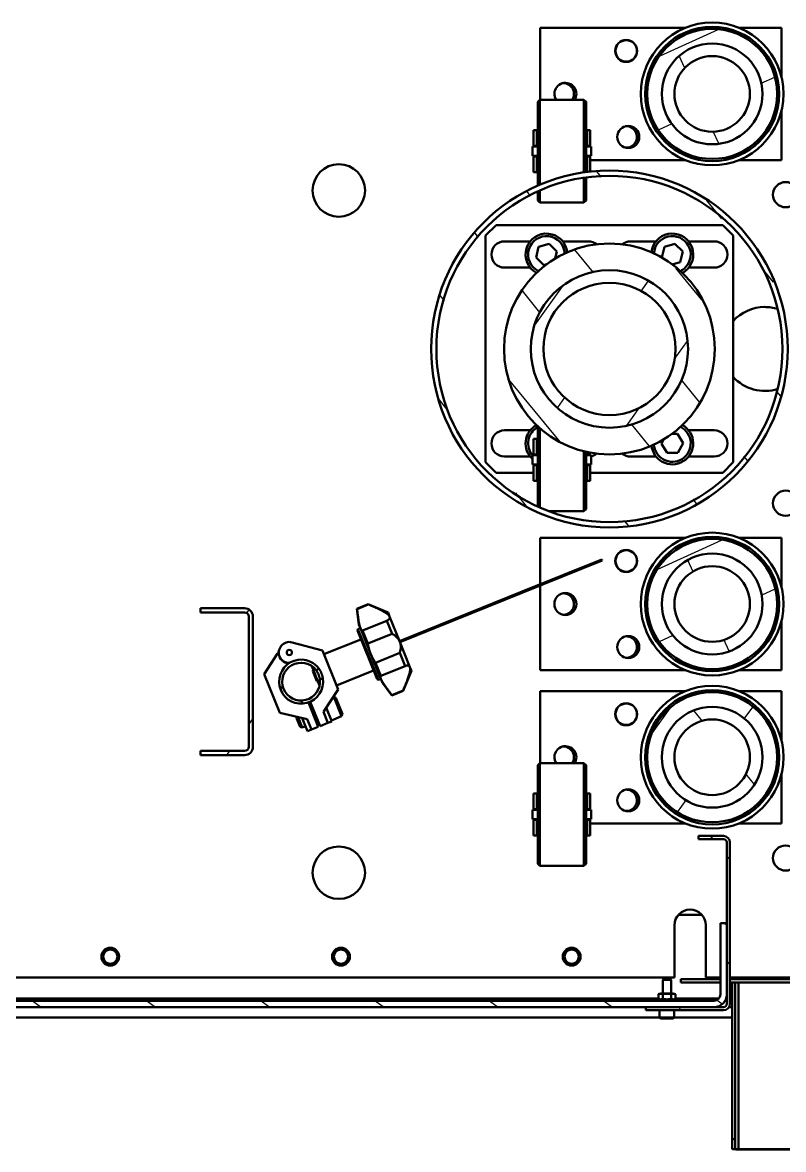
# Model space of a CAD drawing. Header units: millimetres. Extents: x 4915 to 15267, y 4787 to 10268.
# Drawn here: x 5499 to 5861, y 6510 to 7046 of the extents above; entities that cross this region are included whole.
import ezdxf

# ---------------------------------------------------------------- set-up
doc = ezdxf.new("R2010")
doc.units = ezdxf.units.MM
doc.layers.add('ハッチング', color=20, linetype='Continuous', lineweight=25)
doc.layers.add('外形線', color=7, linetype='Continuous', lineweight=50)
pattern_1 = [(129.348, (4647.53, 6298.67), (-24.49934, -20.0868), [])]
pattern_2 = [(144.348, (4647.53, 6298.67), (-18.4657, -25.7432), [])]
pattern_3 = [(54.348, (4647.53, 6298.67), (-25.74324, 18.4657), [])]
pattern_4 = [(114.348, (4647.53, 6298.67), (-28.8634, -13.06145), [])]
pattern_5 = [(24.348, (4647.53, 6298.67), (-13.06145, 28.8634), [])]

msp = doc.modelspace()

# ---------------------------------------------------------------- hatches: boundary and pattern name
at = {"layer": 'ハッチング'}
h = msp.add_hatch(dxfattribs=at)
h.set_pattern_fill('ANSI31', color=256, scale=253.44936, angle=-20.652, style=0)
h.set_pattern_definition(pattern_5)
h.paths.add_polyline_path([(5858.47, 7012.02), (5857.42, 7020.03), (5854.33, 7027.49), (5849.41, 7033.9), (5843, 7038.81), (5835.54, 7041.9), (5827.54, 7042.96), (5819.53, 7041.9), (5812.07, 7038.81), (5805.66, 7033.9), (5800.75, 7027.49), (5797.66, 7020.03), (5796.6, 7012.02), (5797.66, 7004.02), (5800.75, 6996.56), (5805.66, 6990.15), (5812.07, 6985.24), (5819.53, 6982.15), (5827.54, 6981.09), (5835.54, 6982.15), (5843, 6985.24), (5849.41, 6990.15), (5854.33, 6996.56), (5857.42, 7004.02)])
h.paths.add_polyline_path([(5827.54, 6988.08), (5821.34, 6988.89), (5815.56, 6991.28), (5810.6, 6995.09), (5806.8, 7000.05), (5804.41, 7005.83), (5803.59, 7012.02), (5804.41, 7018.22), (5806.8, 7024), (5810.6, 7028.96), (5815.56, 7032.76), (5821.34, 7035.16), (5827.54, 7035.97), (5833.74, 7035.16), (5839.51, 7032.76), (5844.47, 7028.96), (5848.28, 7024), (5850.67, 7018.22), (5851.49, 7012.02), (5850.67, 7005.83), (5848.28, 7000.05), (5844.47, 6995.09), (5839.51, 6991.28), (5833.74, 6988.89)], flags=0)
h = msp.add_hatch(dxfattribs=at)
h.set_pattern_fill('ANSI31', color=256, scale=253.44936, angle=69.348, style=0)
h.set_pattern_definition(pattern_4)
h.paths.add_polyline_path([(5837.71, 6990.34), (5842.97, 6993.72), (5847.19, 6998.33), (5850.06, 7003.89), (5851.4, 7009.99), (5851.11, 7016.24), (5849.22, 7022.2), (5845.85, 7027.46), (5841.23, 7031.67), (5835.67, 7034.55), (5829.57, 7035.89), (5823.32, 7035.6), (5817.37, 7033.7), (5812.1, 7030.33), (5807.89, 7025.71), (5805.01, 7020.16), (5803.68, 7014.06), (5803.96, 7007.81), (5805.86, 7001.85), (5809.23, 6996.59), (5813.85, 6992.38), (5819.4, 6989.5), (5825.51, 6988.16), (5831.75, 6988.45)])
h.paths.add_polyline_path([(5843.8, 7019.65), (5845.22, 7015.19), (5845.43, 7010.5), (5844.43, 7005.92), (5842.27, 7001.76), (5839.11, 6998.29), (5835.17, 6995.76), (5830.7, 6994.34), (5826.01, 6994.13), (5821.43, 6995.13), (5817.27, 6997.29), (5813.81, 7000.45), (5811.28, 7004.4), (5809.86, 7008.86), (5809.64, 7013.55), (5810.65, 7018.13), (5812.8, 7022.29), (5815.96, 7025.76), (5819.91, 7028.28), (5824.38, 7029.71), (5829.06, 7029.92), (5833.64, 7028.92), (5837.8, 7026.76), (5841.27, 7023.6)], flags=0)
h = msp.add_hatch(dxfattribs=at)
h.set_pattern_fill('ANSI31', color=256, scale=253.44936, angle=84.348, style=0)
h.set_pattern_definition(pattern_1)
h.paths.add_polyline_path([(5861.06, 6870.74), (5863.46, 6890.29), (5861.29, 6909.86), (5854.66, 6928.41), (5843.93, 6944.92), (5829.69, 6958.52), (5812.69, 6968.47), (5793.86, 6974.22), (5774.21, 6975.48), (5754.79, 6972.18), (5736.67, 6964.48), (5720.8, 6952.82), (5708.05, 6937.81), (5699.11, 6920.26), (5694.46, 6901.12), (5694.35, 6881.43), (5698.77, 6862.24), (5707.51, 6844.59), (5720.08, 6829.43), (5735.81, 6817.58), (5753.84, 6809.68), (5773.22, 6806.14), (5792.88, 6807.17), (5811.78, 6812.71), (5828.89, 6822.46), (5843.3, 6835.89), (5854.21, 6852.28)])
h.paths.add_polyline_path([(5858.63, 6871.33), (5851.28, 6852.05), (5839.37, 6835.2), (5823.64, 6821.85), (5805.08, 6812.82), (5784.86, 6808.7), (5764.25, 6809.73), (5744.55, 6815.86), (5726.98, 6826.69), (5712.67, 6841.55), (5702.5, 6859.51), (5697.11, 6879.43), (5696.85, 6900.06), (5701.72, 6920.11), (5711.43, 6938.32), (5725.36, 6953.54), (5742.64, 6964.82), (5762.19, 6971.44), (5782.76, 6973), (5803.08, 6969.4), (5821.86, 6960.85), (5837.93, 6947.9), (5850.27, 6931.36), (5858.11, 6912.27), (5860.96, 6891.84)], flags=0)
h = msp.add_hatch(dxfattribs=at)
h.set_pattern_fill('ANSI31', color=256, scale=253.44936, angle=84.348, style=0)
h.set_pattern_definition(pattern_1)
h.paths.add_polyline_path([(5827.36, 6878.94), (5828.77, 6891.95), (5826.76, 6904.88), (5821.47, 6916.86), (5813.26, 6927.05), (5802.7, 6934.78), (5790.49, 6939.51), (5777.48, 6940.91), (5764.54, 6938.9), (5752.57, 6933.61), (5742.37, 6925.41), (5734.65, 6914.84), (5729.92, 6902.63), (5728.52, 6889.62), (5730.53, 6876.69), (5735.81, 6864.71), (5744.02, 6854.52), (5754.59, 6846.79), (5766.8, 6842.06), (5779.81, 6840.66), (5792.74, 6842.67), (5804.72, 6847.96), (5814.91, 6856.16), (5822.64, 6866.73)])
h.paths.add_polyline_path([(5815, 6881.94), (5811.48, 6872.83), (5805.71, 6864.95), (5798.1, 6858.82), (5789.17, 6854.88), (5779.51, 6853.38), (5769.8, 6854.43), (5760.69, 6857.95), (5752.81, 6863.72), (5746.68, 6871.33), (5742.73, 6880.26), (5741.23, 6889.92), (5742.28, 6899.63), (5745.81, 6908.74), (5751.58, 6916.62), (5759.19, 6922.75), (5768.12, 6926.69), (5777.77, 6928.19), (5787.49, 6927.14), (5796.59, 6923.62), (5804.48, 6917.85), (5810.61, 6910.24), (5814.55, 6901.31), (5816.05, 6891.65)], flags=0)
h = msp.add_hatch(dxfattribs=at)
h.set_pattern_fill('ANSI31', color=256, scale=253.44936, angle=9.348, style=0)
h.set_pattern_definition(pattern_3)
h.paths.add_polyline_path([(5778.65, 6853.37), (5788.33, 6854.64), (5797.35, 6858.38), (5805.1, 6864.33), (5811.05, 6872.08), (5814.79, 6881.1), (5816.06, 6890.79), (5814.79, 6900.47), (5811.05, 6909.5), (5805.1, 6917.25), (5797.35, 6923.19), (5788.33, 6926.93), (5778.65, 6928.21), (5768.96, 6926.93), (5759.94, 6923.19), (5752.19, 6917.25), (5746.24, 6909.5), (5742.5, 6900.47), (5741.23, 6890.79), (5742.5, 6881.1), (5746.24, 6872.08), (5752.19, 6864.33), (5759.94, 6858.38), (5768.96, 6854.64)])
h.paths.add_polyline_path([(5778.65, 6859.36), (5770.51, 6860.43), (5762.93, 6863.57), (5756.42, 6868.56), (5751.42, 6875.07), (5748.28, 6882.65), (5747.21, 6890.79), (5748.28, 6898.92), (5751.42, 6906.5), (5756.42, 6913.01), (5762.93, 6918.01), (5770.51, 6921.15), (5778.65, 6922.22), (5786.78, 6921.15), (5794.36, 6918.01), (5800.87, 6913.01), (5805.87, 6906.5), (5809.01, 6898.92), (5810.08, 6890.79), (5809.01, 6882.65), (5805.87, 6875.07), (5800.87, 6868.56), (5794.36, 6863.57), (5786.78, 6860.43)], flags=0)
h = msp.add_hatch(dxfattribs=at)
h.set_pattern_fill('ANSI31', color=256, scale=253.44936, angle=-20.652, style=0)
h.set_pattern_definition(pattern_5)
h.paths.add_polyline_path([(5858.47, 6769.55), (5857.42, 6777.56), (5854.33, 6785.02), (5849.41, 6791.42), (5843, 6796.34), (5835.54, 6799.43), (5827.54, 6800.48), (5819.53, 6799.43), (5812.07, 6796.34), (5805.66, 6791.42), (5800.75, 6785.02), (5797.66, 6777.56), (5796.6, 6769.55), (5797.66, 6761.55), (5800.75, 6754.08), (5805.66, 6747.68), (5812.07, 6742.76), (5819.53, 6739.67), (5827.54, 6738.62), (5835.54, 6739.67), (5843, 6742.76), (5849.41, 6747.68), (5854.33, 6754.08), (5857.42, 6761.55)])
h.paths.add_polyline_path([(5827.54, 6745.6), (5821.34, 6746.42), (5815.56, 6748.81), (5810.6, 6752.62), (5806.8, 6757.58), (5804.41, 6763.35), (5803.59, 6769.55), (5804.41, 6775.75), (5806.8, 6781.53), (5810.6, 6786.49), (5815.56, 6790.29), (5821.34, 6792.68), (5827.54, 6793.5), (5833.74, 6792.68), (5839.51, 6790.29), (5844.47, 6786.49), (5848.28, 6781.53), (5850.67, 6775.75), (5851.49, 6769.55), (5850.67, 6763.35), (5848.28, 6757.58), (5844.47, 6752.62), (5839.51, 6748.81), (5833.74, 6746.42)], flags=0)
h = msp.add_hatch(dxfattribs=at)
h.set_pattern_fill('ANSI31', color=256, scale=253.44936, angle=69.348, style=0)
h.set_pattern_definition(pattern_4)
h.paths.add_polyline_path([(5837.71, 6747.87), (5842.97, 6751.24), (5847.19, 6755.86), (5850.06, 6761.41), (5851.4, 6767.52), (5851.11, 6773.77), (5849.22, 6779.72), (5845.85, 6784.99), (5841.23, 6789.2), (5835.67, 6792.07), (5829.57, 6793.41), (5823.32, 6793.13), (5817.37, 6791.23), (5812.1, 6787.86), (5807.89, 6783.24), (5805.01, 6777.69), (5803.68, 6771.58), (5803.96, 6765.34), (5805.86, 6759.38), (5809.23, 6754.11), (5813.85, 6749.9), (5819.4, 6747.03), (5825.51, 6745.69), (5831.75, 6745.98)])
h.paths.add_polyline_path([(5843.8, 6777.18), (5845.22, 6772.71), (5845.43, 6768.03), (5844.43, 6763.45), (5842.27, 6759.28), (5839.11, 6755.82), (5835.17, 6753.29), (5830.7, 6751.87), (5826.01, 6751.66), (5821.43, 6752.66), (5817.27, 6754.81), (5813.81, 6757.97), (5811.28, 6761.92), (5809.86, 6766.39), (5809.64, 6771.07), (5810.65, 6775.65), (5812.8, 6779.82), (5815.96, 6783.28), (5819.91, 6785.81), (5824.38, 6787.23), (5829.06, 6787.45), (5833.64, 6786.44), (5837.8, 6784.29), (5841.27, 6781.13)], flags=0)
h = msp.add_hatch(dxfattribs=at)
h.set_pattern_fill('ANSI31', color=256, scale=253.44936, angle=9.348, style=0)
h.set_pattern_definition(pattern_3)
h.paths.add_polyline_path([(5607.02, 6701.7), (5606.43, 6700.29), (5605.02, 6699.7), (5584.07, 6699.7), (5584.07, 6697.71), (5605.02, 6697.71), (5607.02, 6698.24), (5608.48, 6699.7), (5609.01, 6701.7), (5609.01, 6763.56), (5608.48, 6765.56), (5607.02, 6767.02), (5605.02, 6767.56), (5584.07, 6767.56), (5584.07, 6765.56), (5605.02, 6765.56), (5606.43, 6764.98), (5607.02, 6763.56)])
h = msp.add_hatch(dxfattribs=at)
h.set_pattern_fill('ANSI31', color=256, scale=253.44936, angle=99.348, style=0)
h.set_pattern_definition(pattern_2)
h.paths.add_polyline_path([(5639.09, 6738.09), (5640.52, 6738.67), (5638, 6741.2), (5634.77, 6742.73), (5631.22, 6743.08), (5627.75, 6742.23), (5624.77, 6740.25), (5622.63, 6737.4), (5621.57, 6733.99), (5621.72, 6730.42), (5623.06, 6727.11), (5625.43, 6724.44), (5628.56, 6722.72), (5632.09, 6722.16), (5635.6, 6722.81), (5638.69, 6724.6), (5640.99, 6727.32), (5642.25, 6730.66), (5642.32, 6734.23), (5640.88, 6733.65), (5640.62, 6730.25), (5639.1, 6727.19), (5636.55, 6724.91), (5633.33, 6723.76), (5629.92, 6723.89), (5626.8, 6725.28), (5624.43, 6727.74), (5623.15, 6730.91), (5623.14, 6734.33), (5624.42, 6737.5), (5626.78, 6739.97), (5629.9, 6741.37), (5633.32, 6741.51), (5636.53, 6740.36)])
h = msp.add_hatch(dxfattribs=at)
h.set_pattern_fill('ANSI31', color=256, scale=253.44936, angle=9.348, style=0)
h.set_pattern_definition(pattern_3)
h.paths.add_polyline_path([(5858.47, 6696.71), (5857.42, 6704.72), (5854.33, 6712.18), (5849.41, 6718.58), (5843, 6723.5), (5835.54, 6726.59), (5827.54, 6727.64), (5819.53, 6726.59), (5812.07, 6723.5), (5805.66, 6718.58), (5800.75, 6712.18), (5797.66, 6704.72), (5796.6, 6696.71), (5797.66, 6688.7), (5800.75, 6681.24), (5805.66, 6674.84), (5812.07, 6669.92), (5819.53, 6666.83), (5827.54, 6665.78), (5835.54, 6666.83), (5843, 6669.92), (5849.41, 6674.84), (5854.33, 6681.24), (5857.42, 6688.7)])
h.paths.add_polyline_path([(5827.54, 6672.76), (5821.34, 6673.58), (5815.56, 6675.97), (5810.6, 6679.78), (5806.8, 6684.74), (5804.41, 6690.51), (5803.59, 6696.71), (5804.41, 6702.91), (5806.8, 6708.68), (5810.6, 6713.64), (5815.56, 6717.45), (5821.34, 6719.84), (5827.54, 6720.66), (5833.74, 6719.84), (5839.51, 6717.45), (5844.47, 6713.64), (5848.28, 6708.68), (5850.67, 6702.91), (5851.49, 6696.71), (5850.67, 6690.51), (5848.28, 6684.74), (5844.47, 6679.78), (5839.51, 6675.97), (5833.74, 6673.58)], flags=0)
h = msp.add_hatch(dxfattribs=at)
h.set_pattern_fill('ANSI31', color=256, scale=253.44936, angle=84.348, style=0)
h.set_pattern_definition(pattern_1)
h.paths.add_polyline_path([(5837.71, 6675.03), (5842.97, 6678.4), (5847.19, 6683.02), (5850.06, 6688.57), (5851.4, 6694.68), (5851.11, 6700.92), (5849.22, 6706.88), (5845.85, 6712.15), (5841.23, 6716.36), (5835.67, 6719.23), (5829.57, 6720.57), (5823.32, 6720.28), (5817.37, 6718.39), (5812.1, 6715.02), (5807.89, 6710.4), (5805.01, 6704.85), (5803.68, 6698.74), (5803.96, 6692.5), (5805.86, 6686.54), (5809.23, 6681.27), (5813.85, 6677.06), (5819.4, 6674.19), (5825.51, 6672.85), (5831.75, 6673.14)])
h.paths.add_polyline_path([(5843.8, 6704.34), (5845.22, 6699.87), (5845.43, 6695.19), (5844.43, 6690.61), (5842.27, 6686.44), (5839.11, 6682.98), (5835.17, 6680.45), (5830.7, 6679.03), (5826.01, 6678.81), (5821.43, 6679.82), (5817.27, 6681.97), (5813.81, 6685.13), (5811.28, 6689.08), (5809.86, 6693.55), (5809.64, 6698.23), (5810.65, 6702.81), (5812.8, 6706.98), (5815.96, 6710.44), (5819.91, 6712.97), (5824.38, 6714.39), (5829.06, 6714.61), (5833.64, 6713.6), (5837.8, 6711.45), (5841.27, 6708.29)], flags=0)
h = msp.add_hatch(dxfattribs=at)
h.set_pattern_fill('ANSI31', color=256, scale=253.44936, angle=99.348, style=0)
h.set_pattern_definition(pattern_2)
h.paths.add_polyline_path([(5297.32, 6580.96), (5296.85, 6581), (5296.39, 6581.11), (5295.96, 6581.29), (5295.55, 6581.53), (5295.19, 6581.84), (5294.89, 6582.2), (5294.64, 6582.6), (5294.46, 6583.03), (5294.35, 6583.49), (5294.31, 6583.95), (5294.31, 6671.76), (5294.35, 6672.23), (5294.46, 6672.69), (5294.64, 6673.12), (5294.89, 6673.52), (5295.19, 6673.88), (5295.55, 6674.19), (5295.96, 6674.43), (5296.39, 6674.61), (5296.85, 6674.72), (5297.32, 6674.76), (5331.43, 6674.76), (5331.43, 6677.75), (5297.32, 6677.75), (5296.38, 6677.68), (5295.46, 6677.46), (5294.59, 6677.1), (5293.78, 6676.61), (5293.06, 6676), (5292.45, 6675.28), (5291.96, 6674.48), (5291.6, 6673.61), (5291.38, 6672.7), (5291.3, 6671.76), (5291.3, 6583.95), (5291.38, 6583.02), (5291.6, 6582.1), (5291.96, 6581.24), (5292.45, 6580.44), (5293.06, 6579.72), (5293.78, 6579.11), (5294.59, 6578.62), (5295.46, 6578.26), (5296.38, 6578.04), (5297.32, 6577.97), (5828.46, 6577.97), (5830.75, 6578.42), (5832.69, 6579.72), (5833.99, 6581.66), (5834.44, 6583.95), (5834.44, 6617.88), (5831.45, 6617.88), (5831.45, 6583.95), (5831.05, 6582.46), (5829.95, 6581.36), (5828.46, 6580.96)])
h = msp.add_hatch(dxfattribs=at)
h.set_pattern_fill('ANSI31', color=256, scale=253.44936, angle=84.348, style=0)
h.set_pattern_definition(pattern_1)
h.paths.add_polyline_path([(5832.95, 6657.79), (5834, 6657.36), (5834.44, 6656.3), (5834.44, 6579.46), (5834, 6578.41), (5832.95, 6577.97), (5796.03, 6577.97), (5796.03, 6576.47), (5832.95, 6576.47), (5834.44, 6576.87), (5835.54, 6577.97), (5835.94, 6579.46), (5835.94, 6656.3), (5835.54, 6657.79), (5834.44, 6658.89), (5832.95, 6659.29), (5820.97, 6659.29), (5820.97, 6657.79)])

# ---------------------------------------------------------------- linework, layer by layer
at = {"layer": '外形線'}
for p, q in [((5745.72, 7043.46), (5814.77, 7043.46)), ((5745.72, 7009.23), (5745.72, 7043.46)), ((5840.31, 7043.46), (5860.47, 7043.46)), ((5860.47, 7043.46), (5860.47, 7020.19)), ((5744.59, 7008.23), (5745.59, 7009.23)), ((5744.59, 6968.47), (5744.59, 7008.23)), ((5745.59, 7009.23), (5745.59, 6968.9)), ((5745.59, 7009.23), (5766.55, 7009.23)), ((5766.55, 6974.73), (5766.55, 7009.23)), ((5767.54, 7008.23), (5766.55, 7009.23)), ((5767.54, 7008.23), (5767.54, 6974.87)), ((5860.47, 7003.86), (5860.47, 6980.59)), ((5742.6, 6994.76), (5742.6, 6987.28)), ((5744.09, 6994.76), (5742.6, 6994.76)), ((5744.59, 6994.76), (5744.09, 6994.76)), ((5744.09, 6994.76), (5744.09, 6987.28)), ((5769.54, 6994.76), (5768.04, 6994.76)), ((5768.04, 6994.76), (5768.04, 6987.28)), ((5769.54, 6994.76), (5769.54, 6987.28)), ((5742.1, 6982.54), (5742.1, 6987.03)), ((5744.59, 6987.03), (5742.1, 6987.03)), ((5742.6, 6987.28), (5744.09, 6987.28)), ((5742.6, 6987.03), (5742.6, 6987.28)), ((5744.09, 6987.28), (5744.09, 6987.03)), ((5770.04, 6987.03), (5767.54, 6987.03)), ((5768.04, 6987.28), (5769.54, 6987.28)), ((5768.04, 6987.03), (5768.04, 6987.28)), ((5769.54, 6987.28), (5769.54, 6987.03)), ((5770.04, 6987.03), (5770.04, 6982.54)), ((5742.1, 6982.54), (5744.59, 6982.54)), ((5742.6, 6982.29), (5742.6, 6982.54)), ((5742.6, 6982.29), (5742.6, 6974.81)), ((5744.09, 6982.29), (5742.6, 6982.29)), ((5744.09, 6982.54), (5744.09, 6982.29)), ((5744.09, 6982.29), (5744.09, 6974.81)), ((5767.54, 6982.54), (5770.04, 6982.54)), ((5768.04, 6980.59), (5767.54, 6980.59)), ((5768.04, 6982.29), (5768.04, 6982.54)), ((5768.04, 6982.29), (5768.04, 6974.94)), ((5769.54, 6982.29), (5768.04, 6982.29)), ((5769.54, 6982.54), (5769.54, 6982.29)), ((5769.54, 6982.29), (5769.54, 6975.11)), ((5814.77, 6980.59), (5769.54, 6980.59)), ((5860.47, 6980.59), (5840.31, 6980.59)), ((5742.6, 6974.81), (5744.09, 6974.81)), ((5744.59, 6974.81), (5744.09, 6974.81)), ((5766.55, 6960.34), (5766.55, 6972.21)), ((5767.54, 6972.35), (5767.54, 6961.34)), ((5744.59, 6961.34), (5744.59, 6965.73)), ((5745.59, 6966.18), (5745.59, 6960.34)), ((5744.59, 6961.34), (5745.59, 6960.34)), ((5745.59, 6960.34), (5766.55, 6960.34)), ((5767.54, 6961.34), (5766.55, 6960.34)), ((5719.77, 6944.67), (5724.76, 6949.66)), ((5724.76, 6949.66), (5832.53, 6949.66)), ((5832.53, 6949.66), (5837.52, 6944.67)), ((5719.77, 6836.9), (5719.77, 6944.67)), ((5837.52, 6944.67), (5837.52, 6836.9)), ((5728.75, 6941.92), (5740.97, 6941.92)), ((5743.73, 6934.26), (5744.98, 6939.29)), ((5744.98, 6939.29), (5749.96, 6940.72)), ((5749.96, 6940.72), (5753.69, 6937.12)), ((5753.69, 6937.12), (5752.86, 6933.79)), ((5756.45, 6941.92), (5768.67, 6941.92)), ((5788.62, 6941.92), (5800.84, 6941.92)), ((5803.6, 6934.27), (5804.85, 6939.29)), ((5804.85, 6939.29), (5809.83, 6940.72)), ((5809.83, 6940.72), (5813.56, 6937.12)), ((5813.56, 6937.12), (5812.31, 6932.09)), ((5816.32, 6941.92), (5828.54, 6941.92)), ((5747.46, 6930.66), (5743.73, 6934.26)), ((5812.31, 6932.09), (5808.57, 6931.01)), ((5740.97, 6929.45), (5728.75, 6929.45)), ((5748.72, 6931.02), (5747.46, 6930.66)), ((5828.54, 6929.45), (5816.32, 6929.45)), ((5728.75, 6852.12), (5740.97, 6852.12)), ((5744.59, 6815.84), (5744.59, 6853.98)), ((5745.59, 6853.08), (5745.59, 6815.39)), ((5816.32, 6852.12), (5828.54, 6852.12)), ((5742.6, 6848.08), (5742.6, 6840.6)), ((5744.09, 6848.08), (5742.6, 6848.08)), ((5744.09, 6848.08), (5744.09, 6840.6)), ((5744.09, 6846.81), (5744.59, 6847.72)), ((5803.39, 6845.77), (5804.53, 6847.84)), ((5808.32, 6850.37), (5811.08, 6850.43)), ((5811.08, 6850.43), (5813.76, 6845.99)), ((5813.76, 6845.99), (5811.26, 6841.45)), ((5742.6, 6840.6), (5744.09, 6840.6)), ((5742.6, 6840.35), (5742.6, 6840.6)), ((5744.59, 6844.01), (5744.09, 6844.83)), ((5744.09, 6840.6), (5744.09, 6840.35)), ((5766.55, 6813.66), (5766.55, 6842.13)), ((5767.54, 6841.89), (5767.54, 6814.65)), ((5768.04, 6841.78), (5768.04, 6840.6)), ((5768.04, 6840.6), (5769.54, 6840.6)), ((5768.04, 6840.35), (5768.04, 6840.6)), ((5769.54, 6841.48), (5769.54, 6840.6)), ((5769.54, 6840.6), (5769.54, 6840.35)), ((5806.08, 6841.34), (5803.39, 6845.77)), ((5811.26, 6841.45), (5806.08, 6841.34)), ((5724.76, 6831.91), (5719.77, 6836.9)), ((5740.97, 6839.65), (5728.75, 6839.65)), ((5742.1, 6835.86), (5742.1, 6840.35)), ((5744.59, 6840.35), (5742.1, 6840.35)), ((5742.1, 6835.86), (5744.59, 6835.86)), ((5742.6, 6835.61), (5742.6, 6835.86)), ((5742.6, 6835.61), (5742.6, 6828.12)), ((5744.09, 6835.61), (5742.6, 6835.61)), ((5744.09, 6835.86), (5744.09, 6835.61)), ((5744.09, 6835.61), (5744.09, 6828.12)), ((5770.04, 6840.35), (5767.54, 6840.35)), ((5767.54, 6835.86), (5770.04, 6835.86)), ((5768.04, 6835.61), (5768.04, 6835.86)), ((5768.04, 6835.61), (5768.04, 6828.12)), ((5769.54, 6835.61), (5768.04, 6835.61)), ((5769.54, 6835.86), (5769.54, 6835.61)), ((5769.54, 6835.61), (5769.54, 6828.12)), ((5770.04, 6840.35), (5770.04, 6835.86)), ((5800.84, 6839.65), (5788.62, 6839.65)), ((5828.54, 6839.65), (5816.32, 6839.65)), ((5837.52, 6836.9), (5832.53, 6831.91)), ((5742.6, 6831.91), (5724.76, 6831.91)), ((5744.59, 6831.91), (5744.09, 6831.91)), ((5768.04, 6831.91), (5767.54, 6831.91)), ((5832.53, 6831.91), (5769.54, 6831.91)), ((5742.6, 6828.12), (5744.09, 6828.12)), ((5744.59, 6828.12), (5744.09, 6828.12)), ((5768.04, 6828.12), (5767.54, 6828.12)), ((5768.04, 6828.12), (5769.54, 6828.12)), ((5767.54, 6814.65), (5766.55, 6813.66)), ((5749.87, 6813.66), (5766.55, 6813.66)), ((5745.72, 6800.98), (5814.77, 6800.98)), ((5745.72, 6778.86), (5745.72, 6800.98)), ((5840.31, 6800.98), (5860.47, 6800.98)), ((5860.47, 6800.98), (5860.47, 6777.72)), ((5775.04, 6790.71), (5737.2, 6775.42)), ((5737.39, 6774.96), (5775.23, 6790.24)), ((5775.23, 6790.24), (5775.04, 6790.71)), ((5745.72, 6738.12), (5745.72, 6778.32)), ((5737.2, 6775.42), (5678.82, 6751.83)), ((5679.01, 6751.37), (5737.39, 6774.96)), ((5737.2, 6775.42), (5737.39, 6774.96)), ((5584.07, 6767.56), (5584.07, 6765.56)), ((5605.02, 6767.56), (5584.07, 6767.56)), ((5663.89, 6769.48), (5658.52, 6767.31)), ((5658.52, 6767.31), (5658.57, 6767.17)), ((5659.43, 6759.87), (5658.52, 6767.31)), ((5658.57, 6767.17), (5663.94, 6769.35)), ((5663.89, 6769.48), (5663.94, 6769.35)), ((5673.31, 6765.48), (5663.89, 6769.48)), ((5584.07, 6765.56), (5605.02, 6765.56)), ((5607.02, 6763.56), (5607.02, 6701.7)), ((5609.01, 6701.7), (5609.01, 6763.56)), ((5661.18, 6756.97), (5672.71, 6761.63)), ((5675.23, 6755.38), (5672.71, 6761.63)), ((5673.31, 6765.48), (5674.06, 6763.62)), ((5674.06, 6763.62), (5678.91, 6751.6)), ((5860.47, 6761.38), (5860.47, 6738.12)), ((5658.75, 6756.91), (5659.02, 6757.55)), ((5668.09, 6733.78), (5658.75, 6756.91)), ((5659.02, 6757.55), (5660.18, 6758.02)), ((5659.02, 6757.55), (5668.74, 6733.5)), ((5659.43, 6759.87), (5660.18, 6758.01)), ((5660.18, 6758.01), (5665.04, 6745.99)), ((5661.18, 6756.97), (5663.7, 6750.72)), ((5675.23, 6755.38), (5663.7, 6750.72)), ((5642.1, 6747.49), (5627.64, 6751.33)), ((5642.85, 6745.64), (5660.43, 6752.74)), ((5678.91, 6751.6), (5683.77, 6739.58)), ((5620.71, 6746.08), (5614.35, 6736.28)), ((5620.71, 6746.08), (5621.28, 6745.92)), ((5621.05, 6745.98), (5621.53, 6747.79)), ((5649.58, 6728.99), (5642.1, 6747.49)), ((5665.04, 6745.99), (5669.89, 6733.98)), ((5667.36, 6741.67), (5678.89, 6746.33)), ((5681.42, 6740.07), (5678.89, 6746.33)), ((5640.76, 6730.83), (5637.04, 6740.04)), ((5667.36, 6741.67), (5669.89, 6735.42)), ((5681.42, 6740.07), (5669.89, 6735.42)), ((5683.77, 6739.58), (5684.52, 6737.72)), ((5614.35, 6736.28), (5621.82, 6717.77)), ((5637.5, 6737.56), (5637.78, 6738.21)), ((5639.37, 6732.94), (5637.5, 6737.56)), ((5639.09, 6738.09), (5640.52, 6738.67)), ((5642.32, 6734.23), (5640.88, 6733.65)), ((5648.83, 6730.84), (5666.41, 6737.94)), ((5668.09, 6733.78), (5668.74, 6733.5)), ((5668.74, 6733.5), (5669.9, 6733.97)), ((5669.89, 6733.98), (5670.64, 6732.12)), ((5684.52, 6737.72), (5680.52, 6728.31)), ((5814.77, 6738.12), (5745.72, 6738.12)), ((5860.47, 6738.12), (5840.31, 6738.12)), ((5639.37, 6732.94), (5640.02, 6732.66)), ((5642.61, 6718.26), (5649.58, 6728.99)), ((5670.64, 6732.12), (5675.15, 6726.14)), ((5680.47, 6728.44), (5675.1, 6726.27)), ((5680.52, 6728.31), (5675.15, 6726.14)), ((5680.47, 6728.44), (5680.52, 6728.31)), ((5745.72, 6728.14), (5814.77, 6728.14)), ((5745.72, 6693.92), (5745.72, 6728.14)), ((5840.31, 6728.14), (5860.47, 6728.14)), ((5860.47, 6728.14), (5860.47, 6704.88)), ((5640.1, 6711.17), (5635.42, 6722.74)), ((5636.35, 6723.12), (5641.02, 6711.54)), ((5647.21, 6725.34), (5647.46, 6725.44)), ((5651.2, 6716.19), (5647.46, 6725.44)), ((5648.5, 6725), (5647.46, 6725.44)), ((5648.5, 6725), (5651.64, 6717.23)), ((5675.1, 6726.27), (5675.15, 6726.14)), ((5621.82, 6717.77), (5634.88, 6714.76)), ((5637.84, 6719.4), (5636.92, 6719.03)), ((5644.72, 6713.03), (5642.61, 6718.26)), ((5643.94, 6720.3), (5646.57, 6713.78)), ((5629.82, 6715.3), (5630.06, 6715.87)), ((5631.46, 6711.23), (5629.82, 6715.3)), ((5630.49, 6715.77), (5632.5, 6710.79)), ((5635.01, 6709.11), (5632.5, 6715.31)), ((5634.88, 6714.76), (5636.86, 6709.86)), ((5640.09, 6713.85), (5639.16, 6713.48)), ((5641.02, 6711.54), (5644.72, 6713.03)), ((5646.57, 6713.78), (5644.72, 6713.03)), ((5646.39, 6714.24), (5651.2, 6716.19)), ((5651.64, 6717.23), (5651.2, 6716.19)), ((5631.46, 6711.23), (5632.5, 6710.79)), ((5634.07, 6711.42), (5632.5, 6710.79)), ((5636.86, 6709.86), (5635.01, 6709.11)), ((5636.86, 6709.86), (5640.1, 6711.17)), ((5584.07, 6699.7), (5584.07, 6697.71)), ((5605.02, 6699.7), (5584.07, 6699.7)), ((5584.07, 6697.71), (5605.02, 6697.71)), ((5744.59, 6692.92), (5745.59, 6693.92)), ((5744.59, 6646.02), (5744.59, 6692.92)), ((5745.59, 6693.92), (5745.59, 6645.02)), ((5745.59, 6693.92), (5766.55, 6693.92)), ((5766.55, 6645.02), (5766.55, 6693.92)), ((5767.54, 6692.92), (5766.55, 6693.92)), ((5767.54, 6692.92), (5767.54, 6646.02)), ((5860.47, 6688.54), (5860.47, 6665.28)), ((5742.6, 6679.45), (5742.6, 6671.96)), ((5744.09, 6679.45), (5742.6, 6679.45)), ((5744.09, 6679.45), (5744.09, 6671.96)), ((5744.59, 6679.45), (5744.09, 6679.45)), ((5769.54, 6679.45), (5768.04, 6679.45)), ((5768.04, 6679.45), (5768.04, 6671.96)), ((5769.54, 6679.45), (5769.54, 6671.96)), ((5742.1, 6667.22), (5742.1, 6671.71)), ((5744.59, 6671.71), (5742.1, 6671.71)), ((5742.6, 6671.96), (5744.09, 6671.96)), ((5742.6, 6671.71), (5742.6, 6671.96)), ((5744.09, 6671.96), (5744.09, 6671.71)), ((5770.04, 6671.71), (5767.54, 6671.71)), ((5768.04, 6671.96), (5769.54, 6671.96)), ((5768.04, 6671.71), (5768.04, 6671.96)), ((5769.54, 6671.96), (5769.54, 6671.71)), ((5770.04, 6671.71), (5770.04, 6667.22)), ((5742.1, 6667.22), (5744.59, 6667.22)), ((5742.6, 6666.97), (5742.6, 6667.22)), ((5742.6, 6666.97), (5742.6, 6659.49)), ((5744.09, 6666.97), (5742.6, 6666.97)), ((5744.09, 6667.22), (5744.09, 6666.97)), ((5744.09, 6666.97), (5744.09, 6659.49)), ((5767.54, 6667.22), (5770.04, 6667.22)), ((5768.04, 6665.28), (5767.54, 6665.28)), ((5768.04, 6666.97), (5768.04, 6667.22)), ((5768.04, 6666.97), (5768.04, 6659.49)), ((5769.54, 6666.97), (5768.04, 6666.97)), ((5769.54, 6667.22), (5769.54, 6666.97)), ((5769.54, 6666.97), (5769.54, 6659.49)), ((5814.77, 6665.28), (5769.54, 6665.28)), ((5860.47, 6665.28), (5840.31, 6665.28)), ((5742.6, 6659.49), (5744.09, 6659.49)), ((5744.59, 6659.49), (5744.09, 6659.49)), ((5768.04, 6659.49), (5767.54, 6659.49)), ((5768.04, 6659.49), (5769.54, 6659.49)), ((5820.97, 6659.29), (5820.97, 6657.79)), ((5832.95, 6659.29), (5820.97, 6659.29)), ((5820.97, 6657.79), (5832.95, 6657.79)), ((5834.44, 6656.3), (5834.44, 6579.46)), ((5835.94, 6579.46), (5835.94, 6656.3)), ((5744.59, 6646.02), (5745.59, 6645.02)), ((5745.59, 6645.02), (5766.55, 6645.02)), ((5767.54, 6646.02), (5766.55, 6645.02)), ((5811.48, 6621.87), (5822.64, 6621.87)), ((5809.58, 6591.94), (5809.58, 6616.88)), ((5824.54, 6616.88), (5824.54, 6591.94)), ((5831.45, 6617.88), (5831.45, 6583.95)), ((5834.44, 6617.88), (5831.45, 6617.88)), ((5834.44, 6583.95), (5834.44, 6617.88)), ((5809.58, 6591.94), (5425.41, 6591.94)), ((5804.51, 6591.44), (5804.01, 6590.94)), ((5808, 6590.94), (5804.01, 6590.94)), ((5804.01, 6584.45), (5804.01, 6590.94)), ((5804.51, 6591.44), (5807.5, 6591.44)), ((5807.5, 6591.44), (5808, 6590.94)), ((5808, 6584.45), (5808, 6590.94)), ((5831.45, 6591.2), (5812.57, 6591.2)), ((5812.57, 6591.2), (5812.57, 6589.71)), ((5812.57, 6589.71), (5831.45, 6589.71)), ((5831.45, 6591.94), (5824.54, 6591.94)), ((5887.41, 6591.94), (5835.94, 6591.94)), ((5906.86, 6591.2), (5835.94, 6591.2)), ((5835.94, 6589.71), (5906.86, 6589.71)), ((5837.02, 6515.24), (5837.02, 6589.71)), ((5837.02, 6589.71), (5838.51, 6589.71)), ((5838.51, 6589.71), (5838.51, 6515.24)), ((5840.01, 6589.71), (5840.01, 6510.42)), ((5803.14, 6584.45), (5801.97, 6584.14)), ((5801.97, 6581.77), (5801.97, 6584.14)), ((5808.86, 6584.45), (5803.14, 6584.45)), ((5803.99, 6581.77), (5803.99, 6584.14)), ((5808.02, 6581.77), (5808.02, 6584.14)), ((5808.86, 6584.45), (5810.04, 6584.14)), ((5810.04, 6581.77), (5810.04, 6584.14)), ((5801.97, 6581.96), (5295.08, 6581.96)), ((5828.46, 6580.96), (5297.32, 6580.96)), ((5803.14, 6581.46), (5801.97, 6581.77)), ((5803.14, 6581.46), (5808.86, 6581.46)), ((5804.01, 6580.96), (5804.01, 6581.46)), ((5808, 6580.96), (5808, 6581.46)), ((5808.86, 6581.46), (5810.04, 6581.77)), ((5830.69, 6581.96), (5810.04, 6581.96)), ((5834.44, 6581.96), (5834.1, 6581.96)), ((5837.02, 6581.96), (5835.94, 6581.96)), ((5802.51, 6572.98), (5194.98, 6572.98)), ((5297.32, 6577.97), (5828.46, 6577.97)), ((5796.03, 6577.97), (5796.03, 6576.47)), ((5832.95, 6577.97), (5796.03, 6577.97)), ((5796.03, 6576.47), (5832.95, 6576.47)), ((5802.51, 6576.47), (5802.51, 6572.98)), ((5802.51, 6572.98), (5809.5, 6572.98)), ((5803.01, 6572.48), (5802.51, 6572.98)), ((5809, 6572.48), (5809.5, 6572.98)), ((5809.5, 6576.47), (5809.5, 6572.98)), ((5837.02, 6572.98), (5809.5, 6572.98)), ((5835.54, 6577.97), (5837.02, 6577.97)), ((5809, 6572.48), (5803.01, 6572.48)), ((5837.02, 6510.57), (5837.02, 6515.24)), ((5838.51, 6515.24), (5837.02, 6515.24)), ((5838.51, 6515.24), (5838.51, 6510.57)), ((5840.01, 6510.42), (5903.87, 6510.42)), ((5903.87, 6510.28), (5840.01, 6510.28))]:
    msp.add_line(p, q, dxfattribs=at).dxf.unprotected_set("ltscale", 0)
for points in [[(5660.18, 6758.01), (5660.1, 6758.23), (5660.02, 6758.47), (5659.94, 6758.73), (5659.86, 6759.01), (5659.78, 6759.32), (5659.7, 6759.64), (5659.63, 6759.98), (5659.56, 6760.34), (5659.49, 6760.71), (5659.42, 6761.09), (5659.35, 6761.47), (5659.29, 6761.86), (5659.23, 6762.25), (5659.17, 6762.65), (5659.11, 6763.07), (5659.05, 6763.51), (5658.99, 6763.95), (5658.92, 6764.41), (5658.86, 6764.87), (5658.8, 6765.33), (5658.74, 6765.8), (5658.68, 6766.26), (5658.63, 6766.72), (5658.57, 6767.17)], [(5663.94, 6769.35), (5664.45, 6769.13), (5664.97, 6768.91), (5665.49, 6768.68), (5666.01, 6768.45), (5666.53, 6768.22), (5667.05, 6767.99), (5667.57, 6767.76), (5668.08, 6767.53), (5668.59, 6767.29), (5669.08, 6767.06), (5669.56, 6766.83), (5670.03, 6766.6), (5670.48, 6766.37), (5670.92, 6766.14), (5671.35, 6765.91), (5671.77, 6765.67), (5672.17, 6765.42), (5672.56, 6765.16), (5672.92, 6764.91), (5673.24, 6764.65), (5673.52, 6764.38), (5673.75, 6764.13), (5673.93, 6763.87), (5674.06, 6763.62)], [(5674.06, 6763.62), (5674.1, 6763.52), (5674.12, 6763.41), (5674.14, 6763.31), (5674.15, 6763.21), (5674.15, 6763.11), (5674.14, 6763.01), (5674.12, 6762.92), (5674.09, 6762.82), (5674.06, 6762.73), (5674.01, 6762.63), (5673.96, 6762.55), (5673.9, 6762.46), (5673.83, 6762.37), (5673.75, 6762.29), (5673.67, 6762.21), (5673.58, 6762.14), (5673.48, 6762.06), (5673.38, 6761.99), (5673.28, 6761.93), (5673.17, 6761.86), (5673.06, 6761.8), (5672.95, 6761.74), (5672.83, 6761.69), (5672.71, 6761.63)], [(5661.18, 6756.97), (5661.14, 6756.96), (5661.1, 6756.96), (5661.06, 6756.96), (5661.02, 6756.96), (5660.98, 6756.97), (5660.94, 6756.98), (5660.9, 6757), (5660.85, 6757.02), (5660.81, 6757.05), (5660.77, 6757.08), (5660.72, 6757.12), (5660.68, 6757.16), (5660.64, 6757.21), (5660.59, 6757.26), (5660.55, 6757.31), (5660.51, 6757.38), (5660.46, 6757.44), (5660.42, 6757.51), (5660.38, 6757.59), (5660.34, 6757.66), (5660.3, 6757.75), (5660.26, 6757.83), (5660.22, 6757.92), (5660.18, 6758.01)], [(5675.23, 6755.38), (5675.42, 6755.28), (5675.6, 6755.18), (5675.78, 6755.07), (5675.96, 6754.95), (5676.15, 6754.83), (5676.33, 6754.71), (5676.51, 6754.57), (5676.69, 6754.44), (5676.87, 6754.3), (5677.04, 6754.15), (5677.21, 6754), (5677.38, 6753.84), (5677.54, 6753.68), (5677.7, 6753.51), (5677.85, 6753.34), (5677.99, 6753.16), (5678.13, 6752.98), (5678.27, 6752.79), (5678.39, 6752.6), (5678.51, 6752.41), (5678.63, 6752.21), (5678.73, 6752.01), (5678.83, 6751.81), (5678.91, 6751.6)], [(5665.04, 6745.99), (5664.96, 6746.18), (5664.89, 6746.38), (5664.81, 6746.57), (5664.74, 6746.77), (5664.67, 6746.97), (5664.6, 6747.17), (5664.54, 6747.37), (5664.47, 6747.57), (5664.41, 6747.77), (5664.34, 6747.97), (5664.28, 6748.18), (5664.23, 6748.38), (5664.17, 6748.59), (5664.12, 6748.79), (5664.07, 6748.99), (5664.02, 6749.19), (5663.97, 6749.39), (5663.92, 6749.59), (5663.88, 6749.78), (5663.84, 6749.98), (5663.8, 6750.17), (5663.77, 6750.36), (5663.73, 6750.54), (5663.7, 6750.72)], [(5678.91, 6751.6), (5678.99, 6751.39), (5679.07, 6751.18), (5679.13, 6750.96), (5679.19, 6750.74), (5679.24, 6750.52), (5679.28, 6750.3), (5679.31, 6750.07), (5679.34, 6749.84), (5679.35, 6749.61), (5679.36, 6749.38), (5679.37, 6749.15), (5679.36, 6748.92), (5679.35, 6748.69), (5679.34, 6748.47), (5679.31, 6748.24), (5679.28, 6748.02), (5679.25, 6747.79), (5679.21, 6747.57), (5679.17, 6747.36), (5679.12, 6747.14), (5679.07, 6746.93), (5679.01, 6746.72), (5678.95, 6746.52), (5678.89, 6746.33)], [(5667.36, 6741.67), (5667.26, 6741.82), (5667.15, 6741.98), (5667.05, 6742.14), (5666.94, 6742.3), (5666.84, 6742.47), (5666.73, 6742.64), (5666.63, 6742.81), (5666.52, 6742.99), (5666.42, 6743.17), (5666.31, 6743.35), (5666.21, 6743.53), (5666.11, 6743.71), (5666.01, 6743.9), (5665.91, 6744.09), (5665.82, 6744.28), (5665.72, 6744.47), (5665.63, 6744.66), (5665.54, 6744.85), (5665.45, 6745.04), (5665.36, 6745.23), (5665.28, 6745.43), (5665.19, 6745.62), (5665.11, 6745.81), (5665.04, 6745.99)], [(5683.77, 6739.58), (5683.85, 6739.31), (5683.9, 6739), (5683.91, 6738.66), (5683.89, 6738.28), (5683.84, 6737.87), (5683.76, 6737.43), (5683.66, 6736.98), (5683.54, 6736.52), (5683.41, 6736.05), (5683.26, 6735.59), (5683.11, 6735.12), (5682.94, 6734.64), (5682.77, 6734.15), (5682.58, 6733.65), (5682.39, 6733.14), (5682.19, 6732.62), (5681.98, 6732.1), (5681.77, 6731.57), (5681.56, 6731.04), (5681.34, 6730.51), (5681.12, 6729.99), (5680.9, 6729.47), (5680.69, 6728.95), (5680.47, 6728.44)], [(5681.42, 6740.07), (5681.54, 6740.12), (5681.66, 6740.16), (5681.79, 6740.2), (5681.91, 6740.23), (5682.03, 6740.26), (5682.16, 6740.28), (5682.28, 6740.3), (5682.39, 6740.32), (5682.51, 6740.32), (5682.63, 6740.32), (5682.74, 6740.32), (5682.85, 6740.3), (5682.95, 6740.29), (5683.05, 6740.26), (5683.15, 6740.22), (5683.24, 6740.18), (5683.32, 6740.13), (5683.41, 6740.08), (5683.48, 6740.01), (5683.55, 6739.94), (5683.62, 6739.86), (5683.67, 6739.78), (5683.73, 6739.68), (5683.77, 6739.58)], [(5640.88, 6733.66), (5640.87, 6733.75), (5640.86, 6733.87), (5640.84, 6734.01), (5640.81, 6734.18), (5640.78, 6734.36), (5640.73, 6734.56), (5640.68, 6734.78), (5640.62, 6735.01), (5640.55, 6735.25), (5640.47, 6735.5), (5640.38, 6735.75), (5640.29, 6736), (5640.19, 6736.24), (5640.08, 6736.48), (5639.96, 6736.71), (5639.84, 6736.94), (5639.72, 6737.15), (5639.61, 6737.34), (5639.5, 6737.51), (5639.4, 6737.66), (5639.31, 6737.8), (5639.22, 6737.92), (5639.15, 6738.02), (5639.09, 6738.09)], [(5640.52, 6738.67), (5640.58, 6738.6), (5640.64, 6738.5), (5640.72, 6738.37), (5640.81, 6738.24), (5640.91, 6738.08), (5641.01, 6737.91), (5641.13, 6737.71), (5641.24, 6737.5), (5641.35, 6737.27), (5641.47, 6737.04), (5641.58, 6736.8), (5641.68, 6736.56), (5641.77, 6736.31), (5641.86, 6736.07), (5641.94, 6735.82), (5642.02, 6735.57), (5642.08, 6735.34), (5642.14, 6735.12), (5642.18, 6734.93), (5642.22, 6734.75), (5642.26, 6734.59), (5642.28, 6734.44), (5642.3, 6734.33), (5642.32, 6734.23)], [(5669.89, 6733.98), (5669.86, 6734.07), (5669.82, 6734.16), (5669.79, 6734.25), (5669.76, 6734.34), (5669.74, 6734.42), (5669.72, 6734.5), (5669.7, 6734.58), (5669.68, 6734.66), (5669.67, 6734.73), (5669.66, 6734.81), (5669.66, 6734.87), (5669.66, 6734.94), (5669.66, 6735), (5669.66, 6735.05), (5669.67, 6735.11), (5669.69, 6735.16), (5669.7, 6735.2), (5669.72, 6735.24), (5669.74, 6735.28), (5669.76, 6735.32), (5669.79, 6735.35), (5669.82, 6735.37), (5669.85, 6735.4), (5669.89, 6735.42)], [(5675.1, 6726.27), (5674.82, 6726.63), (5674.54, 6727), (5674.26, 6727.38), (5673.98, 6727.75), (5673.71, 6728.13), (5673.43, 6728.5), (5673.16, 6728.87), (5672.89, 6729.24), (5672.64, 6729.59), (5672.39, 6729.94), (5672.15, 6730.27), (5671.92, 6730.59), (5671.7, 6730.91), (5671.48, 6731.24), (5671.27, 6731.55), (5671.06, 6731.87), (5670.86, 6732.17), (5670.68, 6732.47), (5670.51, 6732.76), (5670.36, 6733.03), (5670.22, 6733.29), (5670.09, 6733.53), (5669.98, 6733.76), (5669.89, 6733.98)], [(5803.99, 6584.14), (5803.89, 6584.16), (5803.8, 6584.19), (5803.71, 6584.21), (5803.62, 6584.22), (5803.54, 6584.24), (5803.46, 6584.25), (5803.37, 6584.26), (5803.29, 6584.27), (5803.21, 6584.28), (5803.14, 6584.28), (5803.06, 6584.28), (5802.98, 6584.28), (5802.9, 6584.28), (5802.82, 6584.28), (5802.74, 6584.28), (5802.67, 6584.27), (5802.58, 6584.26), (5802.5, 6584.25), (5802.42, 6584.24), (5802.34, 6584.22), (5802.25, 6584.21), (5802.16, 6584.19), (5802.07, 6584.16), (5801.97, 6584.14)], [(5808.02, 6584.14), (5807.83, 6584.16), (5807.65, 6584.19), (5807.47, 6584.21), (5807.29, 6584.22), (5807.12, 6584.24), (5806.96, 6584.25), (5806.79, 6584.26), (5806.63, 6584.27), (5806.47, 6584.28), (5806.32, 6584.28), (5806.16, 6584.28), (5806, 6584.28), (5805.85, 6584.28), (5805.69, 6584.28), (5805.53, 6584.28), (5805.38, 6584.27), (5805.21, 6584.26), (5805.05, 6584.25), (5804.88, 6584.24), (5804.72, 6584.22), (5804.54, 6584.21), (5804.36, 6584.19), (5804.18, 6584.16), (5803.99, 6584.14)], [(5810.04, 6584.14), (5809.94, 6584.16), (5809.85, 6584.19), (5809.76, 6584.21), (5809.67, 6584.22), (5809.59, 6584.24), (5809.5, 6584.25), (5809.42, 6584.26), (5809.34, 6584.27), (5809.26, 6584.28), (5809.18, 6584.28), (5809.11, 6584.28), (5809.03, 6584.28), (5808.95, 6584.28), (5808.87, 6584.28), (5808.79, 6584.28), (5808.71, 6584.27), (5808.63, 6584.26), (5808.55, 6584.25), (5808.47, 6584.24), (5808.38, 6584.22), (5808.3, 6584.21), (5808.21, 6584.19), (5808.12, 6584.16), (5808.02, 6584.14)], [(5801.97, 6581.77), (5802.07, 6581.75), (5802.16, 6581.73), (5802.25, 6581.71), (5802.34, 6581.69), (5802.42, 6581.68), (5802.5, 6581.66), (5802.58, 6581.65), (5802.67, 6581.64), (5802.74, 6581.64), (5802.82, 6581.63), (5802.9, 6581.63), (5802.98, 6581.63), (5803.06, 6581.63), (5803.14, 6581.63), (5803.21, 6581.64), (5803.29, 6581.64), (5803.37, 6581.65), (5803.46, 6581.66), (5803.54, 6581.68), (5803.62, 6581.69), (5803.71, 6581.71), (5803.8, 6581.73), (5803.89, 6581.75), (5803.99, 6581.77)], [(5803.99, 6581.77), (5804.18, 6581.75), (5804.36, 6581.73), (5804.54, 6581.71), (5804.72, 6581.69), (5804.88, 6581.68), (5805.05, 6581.66), (5805.21, 6581.65), (5805.38, 6581.64), (5805.53, 6581.64), (5805.69, 6581.63), (5805.85, 6581.63), (5806, 6581.63), (5806.16, 6581.63), (5806.32, 6581.63), (5806.47, 6581.64), (5806.63, 6581.64), (5806.79, 6581.65), (5806.96, 6581.66), (5807.12, 6581.68), (5807.29, 6581.69), (5807.47, 6581.71), (5807.65, 6581.73), (5807.83, 6581.75), (5808.02, 6581.77)], [(5808.02, 6581.77), (5808.12, 6581.75), (5808.21, 6581.73), (5808.3, 6581.71), (5808.38, 6581.69), (5808.47, 6581.68), (5808.55, 6581.66), (5808.63, 6581.65), (5808.71, 6581.64), (5808.79, 6581.64), (5808.87, 6581.63), (5808.95, 6581.63), (5809.03, 6581.63), (5809.11, 6581.63), (5809.18, 6581.63), (5809.26, 6581.64), (5809.34, 6581.64), (5809.42, 6581.65), (5809.5, 6581.66), (5809.59, 6581.68), (5809.67, 6581.69), (5809.76, 6581.71), (5809.85, 6581.73), (5809.94, 6581.75), (5810.04, 6581.77)]]:
    msp.add_lwpolyline(points, dxfattribs=at).dxf.unprotected_set("ltscale", 0)
for centre, radius in [((5827.54, 7012.02), 33.93), ((5827.54, 7012.02), 31.93), ((5827.54, 7012.02), 30.93), ((5786.63, 7032.48), 5.24), ((5786.63, 7032.48), 5.09), ((5827.54, 7012.02), 23.95), ((5827.54, 7012.02), 23.95), ((5827.54, 7012.02), 17.96), ((5787.62, 6991.57), 5.24), ((5649.92, 6966.12), 12.47), ((5778.64, 6890.79), 84.82), ((5778.64, 6890.79), 82.32), ((5862.46, 6964.13), 5.99), ((5778.64, 6890.79), 50.14), ((5778.64, 6890.79), 37.42), ((5778.65, 6890.79), 37.42), ((5778.65, 6890.79), 31.43), ((5862.46, 6817.45), 5.99), ((5827.54, 6769.55), 33.93), ((5827.54, 6769.55), 31.93), ((5827.54, 6769.55), 30.93), ((5786.63, 6790.01), 5.24), ((5786.63, 6790.01), 5.09), ((5827.54, 6769.55), 23.95), ((5827.54, 6769.55), 23.95), ((5827.54, 6769.55), 17.96), ((5757.69, 6769.55), 5.24), ((5787.62, 6749.1), 5.24), ((5626.36, 6746.51), 1.25), ((5827.54, 6696.71), 33.93), ((5827.54, 6696.71), 31.93), ((5827.54, 6696.71), 30.93), ((5786.63, 6717.17), 5.24), ((5786.63, 6717.17), 5.09), ((5827.54, 6696.71), 23.95), ((5827.54, 6696.71), 23.95), ((5827.54, 6696.71), 17.96), ((5787.62, 6676.25), 5.24), ((5649.92, 6641.83), 12.47), ((5862.46, 6648.81), 5.99), ((5541.16, 6601.92), 4.24), ((5541.16, 6601.92), 3.39), ((5650.92, 6601.92), 4.24), ((5650.92, 6601.92), 3.39), ((5760.68, 6601.92), 4.24), ((5760.68, 6601.92), 3.39)]:
    msp.add_circle(centre, radius, dxfattribs=at).dxf.unprotected_set("ltscale", 0)
for centre, radius, start, end in [((5757.69, 7012.02), 5.24, 0, 212.2238), ((5756.69, 7012.02), 5.09, 90, 93.105), ((5756.69, 7012.02), 5.09, 326.7076, 90), ((5757.69, 7012.02), 5.24, 327.7762, 0), ((5786.63, 6991.57), 5.09, 266.895, 90), ((5786.63, 6991.57), 5.09, 90, 93.105), ((5748.71, 6935.69), 9.94, 6.0893, 241.2908), ((5748.71, 6935.69), 8.74, 3.487, 243.8932), ((5808.58, 6935.69), 9.94, 316.0331, 173.9107), ((5808.58, 6935.69), 8.74, 316.0331, 176.513), ((5728.75, 6935.69), 6.24, 90, 270), ((5768.67, 6935.69), 6.24, 51.3208, 90), ((5788.62, 6935.69), 6.24, 90, 128.6792), ((5828.54, 6935.69), 6.24, 270, 90), ((5808.58, 6935.69), 8.74, 296.1068, 316.0331), ((5808.58, 6935.69), 9.94, 298.7092, 316.0331), ((5852.48, 6890.79), 19.96, 90, 138.5904), ((5852.48, 6890.79), 19.96, 71.6853, 90), ((5852.48, 6890.79), 19.96, 221.4096, 288.3192), ((5728.75, 6845.88), 6.24, 90, 270), ((5748.71, 6845.88), 9.94, 118.7092, 228.3152), ((5748.71, 6845.88), 8.74, 118.0827, 220.8755), ((5808.58, 6845.88), 9.94, 241.1951, 61.2908), ((5808.58, 6845.88), 8.74, 241.1951, 63.8932), ((5828.54, 6845.88), 6.24, 270, 90), ((5768.67, 6845.88), 6.24, 282.721, 308.6792), ((5788.62, 6845.88), 6.24, 231.3208, 270), ((5808.58, 6845.88), 9.94, 186.0893, 241.1951), ((5808.58, 6845.88), 8.74, 183.487, 241.1951), ((5756.69, 6769.55), 5.09, 266.895, 90), ((5756.69, 6769.55), 5.09, 90, 93.105), ((5605.02, 6763.56), 3.99, 0, 90), ((5605.02, 6763.56), 2, 0, 90), ((5626.36, 6746.51), 4.99, 75.1301, 270.6961), ((5786.63, 6749.1), 5.09, 266.895, 90), ((5786.63, 6749.1), 5.09, 90, 93.105), ((5626.36, 6746.51), 5.11, 186.6048, 268.5165), ((5631.96, 6732.63), 10.48, 35.206, 8.794), ((5631.96, 6732.63), 8.98, 37.4578, 6.5422), ((5605.02, 6701.7), 3.99, 270, 0), ((5605.02, 6701.7), 2, 270, 0), ((5757.69, 6696.71), 5.24, 0, 212.2238), ((5756.69, 6696.71), 5.09, 90, 93.105), ((5756.69, 6696.71), 5.09, 326.7076, 90), ((5757.69, 6696.71), 5.24, 327.7762, 0), ((5786.63, 6676.25), 5.09, 266.895, 90), ((5786.63, 6676.25), 5.09, 90, 93.105), ((5832.95, 6656.3), 2.99, 0, 90), ((5832.95, 6656.3), 1.5, 0, 90), ((5817.06, 6616.88), 7.48, 0, 180), ((5828.46, 6583.95), 2.99, 270, 0), ((5828.46, 6583.95), 5.99, 270, 0), ((5832.95, 6579.46), 2.99, 270, 0), ((5832.95, 6579.46), 1.5, 270, 0)]:
    msp.add_arc(centre, radius, start, end, dxfattribs=at).dxf.unprotected_set("ltscale", 0)
for major_axis in [(-2.99, 0), (-1.5, 0)]:
    msp.add_ellipse((5840.01, 6510.57), major_axis=major_axis, ratio=0.099504, start_param=0, end_param=1.570796, dxfattribs=at).dxf.unprotected_set("ltscale", 0)

doc.saveas('drawing.dxf')
